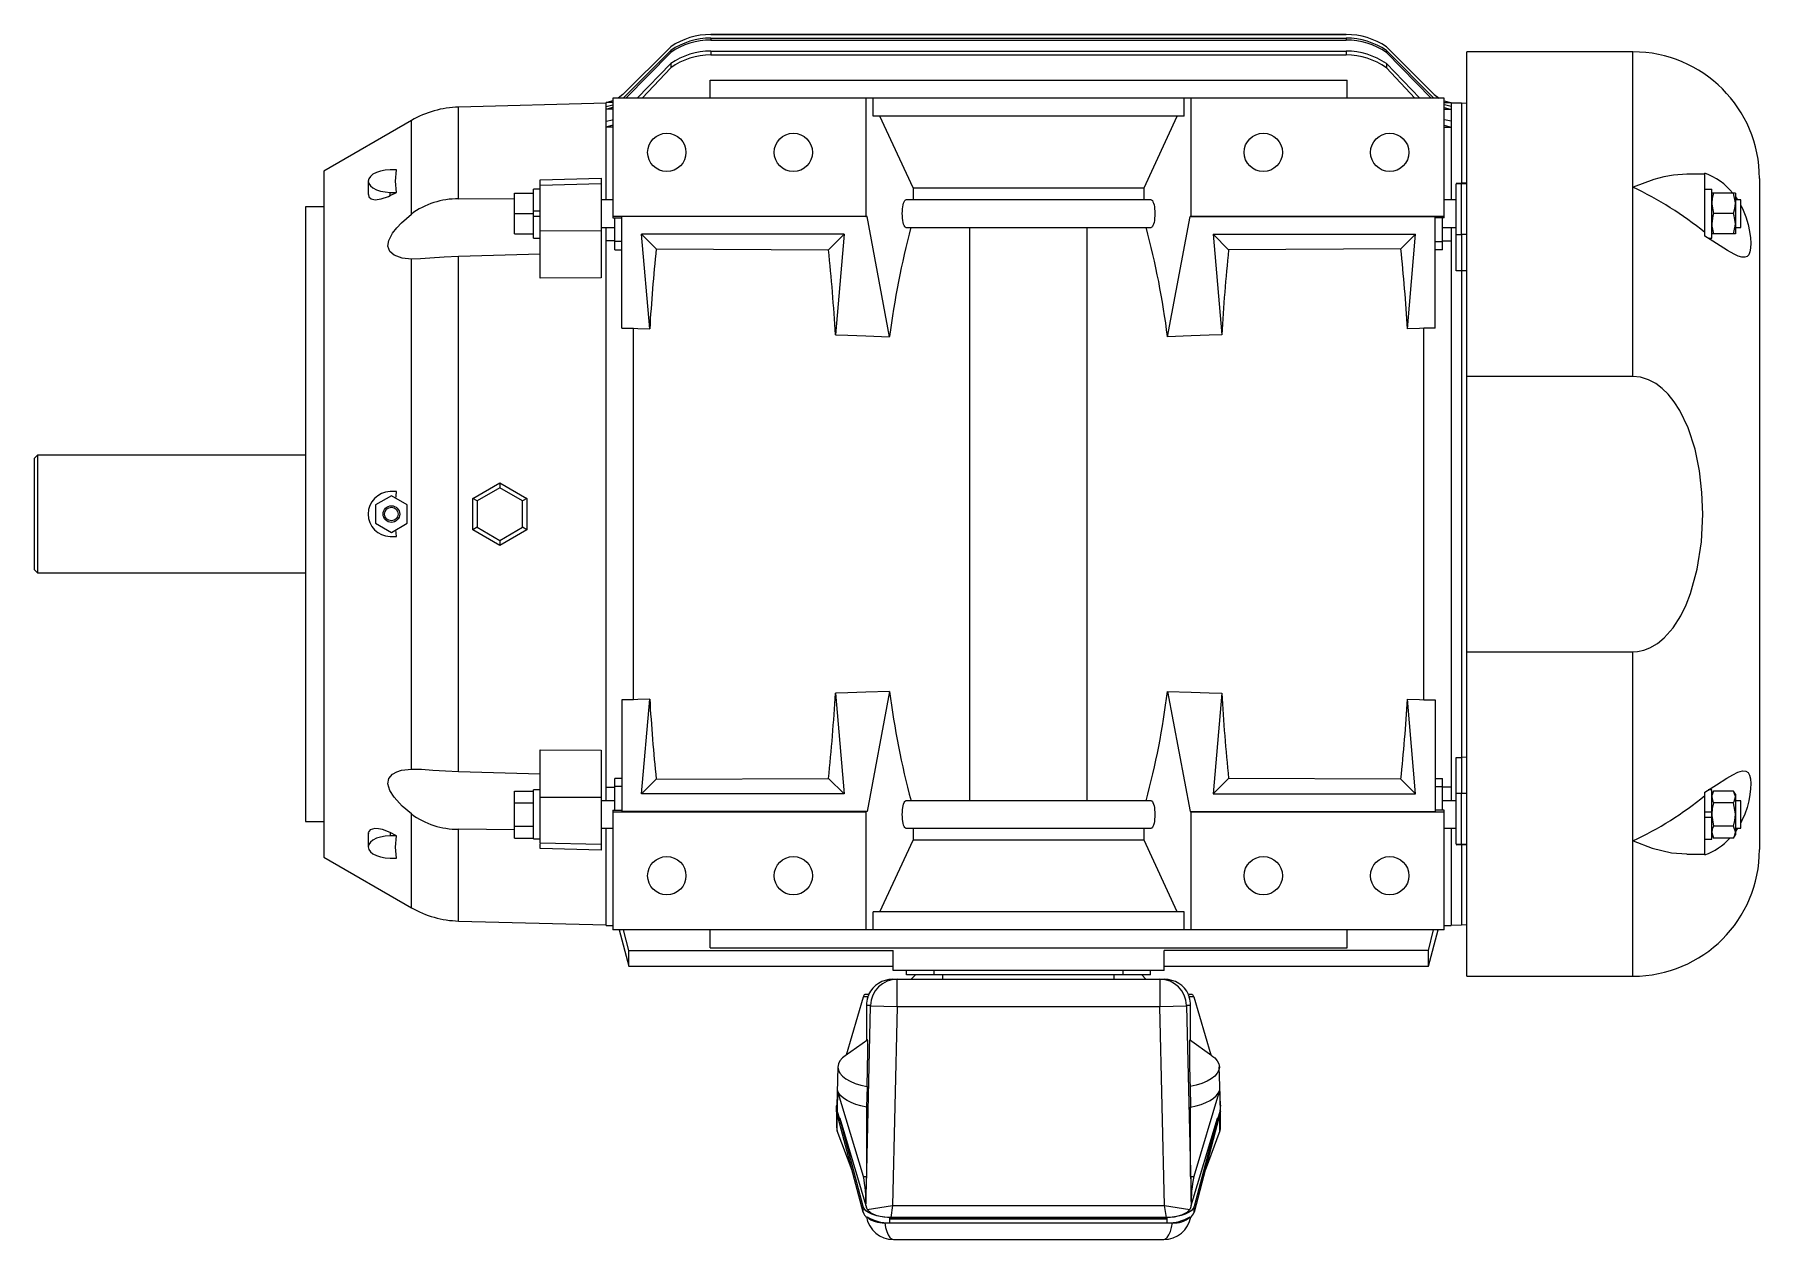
# Paper-space layout '_Bottom' of a CAD drawing. Header units: inches. Extents: x -13.8 to 10.1, y -10 to 6.6.
import ezdxf

# ---------------------------------------------------------------- set-up
doc = ezdxf.new("R2010")
doc.units = ezdxf.units.IN
doc.header["$MEASUREMENT"] = 0

psp = doc.layouts.new('_Bottom')

# ---------------------------------------------------------------- linework, layer by layer
at = {"color": 7, "linetype": 'Continuous', "lineweight": 25}
for p, q in [((-4.95, 6.461), (-5.611, 5.8)), ((-4.95, 6.46), (-5.611, 5.799)), ((-4.95, 6.461), (-4.95, 6.46)), ((4.393, 6.63), (-4.393, 6.63)), ((-4.393, 6.63), (-4.393, 6.629)), ((-4.393, 6.629), (4.393, 6.629)), ((-4.393, 6.58), (-4.393, 6.553)), ((-4.393, 6.58), (4.393, 6.58)), ((-4.393, 6.553), (4.393, 6.553)), ((4.393, 6.63), (4.393, 6.629)), ((4.393, 6.58), (4.393, 6.553)), ((5.611, 5.8), (4.95, 6.461)), ((4.95, 6.461), (4.95, 6.46)), ((4.95, 6.46), (5.611, 5.799)), ((-5.606, 5.75), (-4.95, 6.41)), ((-4.95, 6.382), (-5.57, 5.75)), ((-5.412, 5.75), (-4.95, 6.228)), ((-4.95, 6.41), (-4.95, 6.382)), ((-4.95, 6.228), (-4.95, 6.169)), ((-4.393, 6.401), (-4.393, 6.347)), ((-4.393, 6.401), (4.393, 6.401)), ((-4.393, 6.347), (4.393, 6.347)), ((4.393, 6.401), (4.393, 6.347)), ((4.95, 6.41), (4.95, 6.382)), ((5.606, 5.75), (4.95, 6.41)), ((4.95, 6.382), (5.57, 5.75)), ((4.95, 6.228), (4.95, 6.169)), ((5.412, 5.75), (4.95, 6.228)), ((8.36, 6.39), (6.06, 6.39)), ((6.06, -6.39), (6.06, 6.39)), ((8.36, 1.903), (8.36, 6.39)), ((-4.95, 6.169), (-5.344, 5.75)), ((-4.405, 5.997), (4.405, 5.997)), ((-4.405, 5.75), (-4.405, 5.997)), ((4.405, 5.75), (4.405, 5.997)), ((4.95, 6.169), (5.344, 5.75)), ((-5.75, 5.75), (-5.75, 4.094)), ((5.75, 5.75), (-5.75, 5.75)), ((-5.611, 5.799), (-5.679, 5.75)), ((-5.611, 5.799), (-5.611, 5.8)), ((-2.25, 5.75), (-2.25, 4.115)), ((-2.15, 5.5), (-2.15, 5.75)), ((2.15, 5.5), (2.15, 5.75)), ((2.25, 4.115), (2.25, 5.75)), ((5.611, 5.799), (5.611, 5.8)), ((5.611, 5.799), (5.679, 5.75)), ((5.75, 4.094), (5.75, 5.75)), ((-5.844, 5.68), (-7.883, 5.627)), ((-7.883, 4.358), (-7.883, 5.627)), ((-5.844, 5.637), (-5.844, 5.69)), ((-5.75, 5.689), (-5.844, 5.689)), ((-5.844, 4.344), (-5.844, 5.636)), ((-5.75, 5.596), (-5.844, 5.596)), ((2.15, 5.5), (-2.15, 5.5)), ((-1.597, 4.508), (-2.057, 5.5)), ((1.597, 4.508), (2.057, 5.5)), ((5.75, 5.689), (5.844, 5.689)), ((5.75, 5.596), (5.844, 5.596)), ((5.844, 5.69), (5.844, 5.636)), ((5.986, 5.679), (5.844, 5.683)), ((5.844, 5.636), (5.844, 4.344)), ((6.06, 5.676), (5.986, 5.679)), ((5.986, 5.679), (5.986, 4.564)), ((-8.537, 5.442), (-9.75, 4.742)), ((-8.537, 4.146), (-8.537, 5.442)), ((-5.75, 5.348), (-5.844, 5.348)), ((5.75, 5.348), (5.844, 5.348)), ((-9.75, 4.742), (-9.75, -4.742)), ((-9.134, 4.603), (-9.134, 4.416)), ((-8.742, 4.759), (-8.832, 4.758)), ((-6.754, 4.623), (-5.914, 4.646)), ((-6.754, 3.26), (-6.754, 4.623)), ((-5.914, 4.566), (-6.754, 4.544)), ((-5.914, 4.646), (-5.914, 3.265)), ((5.914, 4.577), (5.986, 4.575)), ((5.986, 4.564), (5.914, 4.566)), ((5.914, 3.365), (5.914, 4.566)), ((6.06, 4.573), (5.986, 4.575)), ((6.06, 4.561), (5.986, 4.564)), ((5.986, 3.864), (5.986, 4.564)), ((9.355, 4.7), (9.103, 4.7)), ((9.355, 3.843), (9.355, 4.712)), ((10.11, 4.64), (10.11, -4.64)), ((-8.832, 4.448), (-8.742, 4.447)), ((-8.832, 4.403), (-8.832, 4.448)), ((-8.832, 4.403), (-8.742, 4.447)), ((-7.883, 4.358), (-7.112, 4.365)), ((-7.112, 3.873), (-7.112, 4.436)), ((-7.112, 4.436), (-6.848, 4.436)), ((-6.754, 4.494), (-6.848, 4.494)), ((-6.848, 3.814), (-6.848, 4.494)), ((-5.75, 4.344), (-5.914, 4.344)), ((1.696, 4.344), (-1.696, 4.344)), ((-1.597, 4.508), (-1.597, 4.344)), ((-1.597, 4.508), (1.597, 4.508)), ((1.597, 4.344), (1.597, 4.508)), ((5.914, 4.344), (5.75, 4.344)), ((9.355, 4.492), (9.449, 4.492)), ((9.449, 3.814), (9.449, 4.492)), ((9.777, 4.436), (9.449, 4.436)), ((9.777, 4.436), (9.777, 3.873)), ((9.777, 4.386), (9.807, 4.344)), ((9.851, 4.344), (9.777, 4.344)), ((9.851, 3.964), (9.851, 4.344)), ((-9.75, 4.249), (-10, 4.249)), ((-10, 4.249), (-10, -4.249)), ((-7.112, 4.154), (-6.848, 4.154)), ((-6.848, 4.192), (-6.754, 4.192)), ((-6.848, 4.117), (-6.754, 4.117)), ((-2.25, 4.116), (-5.75, 4.116)), ((-5.75, 4.094), (-5.625, 4.094)), ((-5.725, 3.654), (-5.725, 4.094)), ((-2.233, 4.113), (-5.625, 4.113)), ((-5.625, 2.568), (-5.625, 4.113)), ((-2.25, 4.115), (-2.233, 4.113)), ((-1.922, 2.452), (-2.233, 4.113)), ((1.922, 2.452), (2.233, 4.113)), ((2.25, 4.115), (2.233, 4.113)), ((2.233, 4.113), (5.625, 4.113)), ((5.75, 4.116), (2.25, 4.116)), ((5.625, 2.568), (5.625, 4.113)), ((5.75, 4.094), (5.625, 4.094)), ((5.725, 3.654), (5.725, 4.094)), ((9.752, 4.154), (9.474, 4.154)), ((-7.112, 3.873), (-6.848, 3.873)), ((-6.754, 3.92), (-5.914, 3.918)), ((-5.914, 3.964), (-5.725, 3.964)), ((-5.844, -3.964), (-5.844, 3.964)), ((-2.552, 3.87), (-5.353, 3.87)), ((-5.241, 2.56), (-5.353, 3.87)), ((-5.353, 3.87), (-5.15, 3.667)), ((-2.767, 3.655), (-2.552, 3.87)), ((-2.552, 3.87), (-2.671, 2.477)), ((-1.696, 3.964), (1.696, 3.964)), ((-0.812, -3.964), (-0.812, 3.964)), ((0.812, -3.964), (0.812, 3.964)), ((2.552, 3.87), (5.353, 3.87)), ((2.552, 3.87), (2.671, 2.477)), ((2.767, 3.655), (2.552, 3.87)), ((5.353, 3.87), (5.15, 3.667)), ((5.241, 2.56), (5.353, 3.87)), ((5.725, 3.964), (5.914, 3.964)), ((5.844, 3.964), (5.844, -3.964)), ((5.914, 3.863), (5.986, 3.864)), ((6.06, 3.865), (5.986, 3.864)), ((9.777, 3.873), (9.449, 3.873)), ((9.777, 3.964), (9.851, 3.964)), ((-6.754, 3.593), (-7.883, 3.56)), ((-6.848, 3.814), (-6.754, 3.814)), ((-5.725, 3.778), (-5.844, 3.778)), ((-5.625, 3.769), (-5.725, 3.769)), ((-5.725, 3.654), (-5.625, 3.654)), ((-5.15, 3.667), (-2.767, 3.655)), ((5.15, 3.667), (2.767, 3.655)), ((5.625, 3.769), (5.725, 3.769)), ((5.725, 3.654), (5.625, 3.654)), ((5.725, 3.778), (5.844, 3.778)), ((9.4, 3.814), (9.449, 3.814)), ((-8.537, -3.526), (-8.537, 3.526)), ((-7.883, -3.56), (-7.883, 3.56)), ((5.986, 3.364), (5.914, 3.365)), ((5.986, 3.364), (5.986, -3.364)), ((6.06, 3.363), (5.986, 3.364)), ((-5.914, 3.265), (-6.754, 3.26)), ((-5.625, 2.568), (-5.465, 2.568)), ((-5.465, -2.568), (-5.465, 2.568)), ((5.625, 2.568), (5.465, 2.568)), ((5.465, -2.568), (5.465, 2.568)), ((8.36, 1.903), (6.06, 1.903)), ((-13.71, 0.812), (-13.75, 0.772)), ((-13.75, -0.772), (-13.75, 0.772)), ((-10, 0.812), (-13.71, 0.812)), ((-13.71, 0.812), (-13.71, -0.812)), ((-8.814, 0.253), (-9.033, 0.127)), ((-8.742, 0.312), (-8.832, 0.31)), ((-8.597, 0.128), (-8.814, 0.253)), ((-7.689, 0.217), (-7.314, 0.433)), ((-7.314, 0.364), (-7.629, 0.182)), ((-7.314, 0.433), (-7.314, 0.364)), ((-7.314, 0.433), (-6.939, 0.217)), ((-6.999, 0.182), (-7.314, 0.364)), ((-9.033, 0.127), (-9.033, -0.127)), ((-8.595, 0.106), (-8.597, 0.128)), ((-8.595, -0.106), (-8.595, 0.106)), ((-7.629, 0.182), (-7.689, 0.217)), ((-7.689, -0.217), (-7.689, 0.217)), ((-7.629, 0.182), (-7.629, -0.182)), ((-6.939, 0.217), (-6.999, 0.182)), ((-6.999, -0.182), (-6.999, 0.182)), ((-6.939, 0.217), (-6.939, -0.217)), ((-9.033, -0.127), (-8.814, -0.253)), ((-8.814, -0.253), (-8.597, -0.128)), ((-8.742, -0.312), (-8.75, -0.217)), ((-8.597, -0.128), (-8.595, -0.106)), ((-7.629, -0.182), (-7.689, -0.217)), ((-7.314, -0.433), (-7.689, -0.217)), ((-7.629, -0.182), (-7.314, -0.364)), ((-7.314, -0.364), (-6.999, -0.182)), ((-6.939, -0.217), (-7.314, -0.433)), ((-6.939, -0.217), (-6.999, -0.182)), ((-8.832, -0.31), (-8.742, -0.312)), ((-7.314, -0.364), (-7.314, -0.433)), ((-13.75, -0.772), (-13.71, -0.812)), ((-13.71, -0.812), (-10, -0.812)), ((6.06, -1.903), (8.36, -1.903)), ((8.36, -6.39), (8.36, -1.903)), ((-5.465, -2.568), (-5.625, -2.568)), ((-5.625, -2.568), (-5.625, -4.113)), ((-5.353, -3.87), (-5.241, -2.56)), ((-2.671, -2.477), (-2.552, -3.87)), ((-1.922, -2.452), (-2.233, -4.113)), ((1.922, -2.452), (2.233, -4.113)), ((2.671, -2.477), (2.552, -3.87)), ((5.353, -3.87), (5.241, -2.56)), ((5.465, -2.568), (5.625, -2.568)), ((5.625, -2.568), (5.625, -4.113)), ((-6.754, -3.26), (-5.914, -3.265)), ((-6.754, -4.544), (-6.754, -3.26)), ((-5.914, -3.265), (-5.914, -4.646)), ((-7.883, -3.56), (-6.754, -3.593)), ((5.914, -3.365), (5.986, -3.364)), ((5.914, -4.566), (5.914, -3.365)), ((6.06, -3.363), (5.986, -3.364)), ((-6.754, -3.814), (-6.848, -3.814)), ((-6.848, -4.492), (-6.848, -3.814)), ((-5.844, -3.778), (-5.725, -3.778)), ((-5.625, -3.654), (-5.725, -3.654)), ((-5.725, -4.094), (-5.725, -3.654)), ((-5.625, -3.769), (-5.725, -3.769)), ((-5.15, -3.667), (-5.353, -3.87)), ((-5.15, -3.667), (-2.767, -3.655)), ((-2.552, -3.87), (-2.767, -3.655)), ((2.552, -3.87), (2.767, -3.655)), ((5.15, -3.667), (2.767, -3.655)), ((5.15, -3.667), (5.353, -3.87)), ((5.625, -3.654), (5.725, -3.654)), ((5.625, -3.769), (5.725, -3.769)), ((5.725, -4.094), (5.725, -3.654)), ((5.844, -3.778), (5.725, -3.778)), ((9.449, -3.814), (9.4, -3.814)), ((9.449, -4.494), (9.449, -3.814)), ((-7.112, -4.479), (-7.112, -3.829)), ((-7.112, -3.829), (-6.848, -3.829)), ((-7.112, -3.992), (-6.848, -3.992)), ((-5.914, -3.918), (-6.754, -3.92)), ((-5.725, -3.964), (-5.914, -3.964)), ((-2.552, -3.87), (-5.353, -3.87)), ((1.696, -3.964), (-1.696, -3.964)), ((2.552, -3.87), (5.353, -3.87)), ((5.914, -3.964), (5.725, -3.964)), ((5.986, -3.864), (5.914, -3.863)), ((6.06, -3.865), (5.986, -3.864)), ((5.986, -4.564), (5.986, -3.864)), ((9.355, -4.712), (9.355, -3.843)), ((9.474, -3.829), (9.449, -3.873)), ((9.752, -3.829), (9.474, -3.829)), ((9.752, -3.992), (9.474, -3.992)), ((9.777, -3.873), (9.752, -3.829)), ((9.777, -3.873), (9.777, -4.436)), ((9.851, -3.964), (9.777, -3.964)), ((9.851, -4.344), (9.851, -3.964)), ((-10, -4.249), (-9.75, -4.249)), ((-8.537, -5.442), (-8.537, -4.146)), ((-5.75, -4.094), (-5.75, -5.75)), ((-5.75, -4.094), (-5.625, -4.094)), ((-5.75, -4.116), (-2.25, -4.116)), ((-2.233, -4.113), (-5.625, -4.113)), ((-2.233, -4.113), (-2.25, -4.115)), ((-2.25, -4.115), (-2.25, -5.75)), ((2.233, -4.113), (2.25, -4.115)), ((2.233, -4.113), (5.625, -4.113)), ((2.25, -5.75), (2.25, -4.115)), ((2.25, -4.116), (5.75, -4.116)), ((5.75, -4.094), (5.625, -4.094)), ((5.75, -5.75), (5.75, -4.094)), ((9.355, -4.117), (9.449, -4.117)), ((9.355, -4.192), (9.449, -4.192)), ((-9.134, -4.416), (-9.134, -4.603)), ((-8.742, -4.447), (-8.832, -4.403)), ((-8.832, -4.403), (-8.832, -4.448)), ((-8.742, -4.447), (-8.832, -4.448)), ((-7.112, -4.365), (-7.883, -4.358)), ((-7.883, -5.627), (-7.883, -4.358)), ((-7.112, -4.317), (-6.848, -4.317)), ((-7.112, -4.479), (-6.848, -4.479)), ((-6.848, -4.492), (-6.754, -4.492)), ((-5.914, -4.344), (-5.75, -4.344)), ((-5.844, -5.69), (-5.844, -4.344)), ((-2.057, -5.5), (-1.597, -4.508)), ((-1.696, -4.344), (1.696, -4.344)), ((-1.597, -4.344), (-1.597, -4.508)), ((1.597, -4.508), (-1.597, -4.508)), ((1.597, -4.508), (1.597, -4.344)), ((2.057, -5.5), (1.597, -4.508)), ((5.75, -4.344), (5.914, -4.344)), ((5.844, -4.344), (5.844, -5.69)), ((9.355, -4.494), (9.449, -4.494)), ((9.449, -4.436), (9.474, -4.479)), ((9.752, -4.317), (9.474, -4.317)), ((9.752, -4.479), (9.474, -4.479)), ((9.752, -4.479), (9.777, -4.436)), ((9.777, -4.344), (9.851, -4.344)), ((9.807, -4.344), (9.777, -4.387)), ((-9.75, -4.742), (-8.537, -5.442)), ((-8.832, -4.758), (-8.742, -4.759)), ((-6.754, -4.544), (-5.914, -4.566)), ((-6.754, -4.623), (-6.754, -4.557)), ((-5.914, -4.646), (-6.754, -4.623)), ((5.914, -4.566), (5.986, -4.564)), ((5.986, -4.575), (5.914, -4.577)), ((5.986, -4.564), (6.06, -4.561)), ((5.986, -4.564), (5.986, -5.679)), ((6.06, -4.573), (5.986, -4.575)), ((9.104, -4.7), (9.355, -4.7)), ((-7.883, -5.627), (-5.844, -5.68)), ((-5.844, -5.69), (-5.75, -5.69)), ((-2.15, -5.75), (-2.15, -5.5)), ((2.15, -5.5), (-2.15, -5.5)), ((2.15, -5.75), (2.15, -5.5)), ((5.75, -5.69), (5.844, -5.69)), ((5.844, -5.683), (5.986, -5.679)), ((5.986, -5.679), (6.06, -5.676)), ((5.75, -5.75), (-5.75, -5.75)), ((-5.665, -5.75), (-5.531, -6.25)), ((-5.531, -6.033), (-5.603, -5.75)), ((-4.405, -5.997), (-4.405, -5.75)), ((4.405, -5.997), (4.405, -5.75)), ((5.531, -6.25), (5.665, -5.75)), ((5.531, -6.033), (5.603, -5.75)), ((-5.531, -6.033), (-1.875, -6.033)), ((-5.531, -6.25), (-5.531, -6.033)), ((-4.405, -5.997), (4.405, -5.997)), ((-1.875, -6.31), (-1.875, -6.033)), ((5.531, -6.033), (1.875, -6.033)), ((1.875, -6.31), (1.875, -6.033)), ((5.531, -6.25), (5.531, -6.033)), ((-5.531, -6.25), (-1.875, -6.25)), ((-1.879, -6.432), (1.879, -6.432)), ((1.875, -6.31), (-1.875, -6.31)), ((-1.816, -6.812), (-1.816, -6.432)), ((-1.688, -6.372), (-1.688, -6.31)), ((1.688, -6.372), (-1.688, -6.372)), ((-1.622, -6.432), (-1.565, -6.372)), ((-1.307, -6.372), (-1.307, -6.31)), ((-1.185, -6.432), (-1.185, -6.372)), ((1.185, -6.432), (1.185, -6.372)), ((1.307, -6.372), (1.307, -6.31)), ((1.622, -6.432), (1.565, -6.372)), ((1.688, -6.372), (1.688, -6.31)), ((1.816, -6.432), (1.816, -6.812)), ((1.875, -6.25), (5.531, -6.25)), ((6.06, -6.39), (8.36, -6.39)), ((-2.52, -7.477), (-2.284, -6.677)), ((-2.223, -6.677), (-2.284, -6.677)), ((-2.211, -6.642), (-2.265, -6.642)), ((2.265, -6.642), (2.212, -6.642)), ((2.284, -6.677), (2.223, -6.677)), ((2.284, -6.677), (2.52, -7.477)), ((-2.243, -9.288), (-2.186, -6.804)), ((-2.242, -6.794), (-2.242, -7.282)), ((-2.186, -6.794), (-2.242, -6.794)), ((-1.816, -6.812), (-2.186, -6.804)), ((-1.816, -6.812), (-1.88, -9.562)), ((1.816, -6.812), (-1.816, -6.812)), ((2.186, -6.804), (1.816, -6.812)), ((1.88, -9.562), (1.816, -6.812)), ((2.242, -6.794), (2.186, -6.794)), ((2.186, -6.804), (2.243, -9.288)), ((2.242, -7.282), (2.242, -6.794)), ((-2.225, -7.271), (-2.537, -7.489)), ((2.537, -7.489), (2.225, -7.271)), ((-2.638, -7.642), (-2.654, -8.182)), ((2.654, -8.182), (2.638, -7.642)), ((-2.641, -7.969), (-2.649, -8.244)), ((-2.285, -9.157), (-2.641, -7.969)), ((-2.234, -7.914), (-2.242, -8.2)), ((2.234, -7.914), (2.242, -8.2)), ((2.641, -7.969), (2.285, -9.157)), ((2.641, -7.969), (2.649, -8.244)), ((-2.656, -8.18), (-2.654, -8.173)), ((-2.656, -8.26), (-2.656, -8.18)), ((-2.654, -8.186), (-2.656, -8.18)), ((-2.655, -8.264), (-2.656, -8.26)), ((-2.654, -8.186), (-2.655, -8.202)), ((-2.655, -8.257), (-2.655, -8.478)), ((-2.655, -8.257), (-2.633, -8.34)), ((-2.607, -8.385), (-2.649, -8.244)), ((-2.646, -8.527), (-2.646, -8.306)), ((-2.646, -8.306), (-2.633, -8.34)), ((-2.633, -8.346), (-2.633, -8.34)), ((-2.29, -9.652), (-2.633, -8.346)), ((-2.242, -8.2), (-2.242, -9.157)), ((2.242, -9.157), (2.242, -8.2)), ((2.633, -8.346), (2.29, -9.652)), ((2.649, -8.244), (2.607, -8.385)), ((2.633, -8.34), (2.655, -8.257)), ((2.633, -8.34), (2.646, -8.306)), ((2.633, -8.34), (2.633, -8.346)), ((2.646, -8.527), (2.646, -8.306)), ((2.654, -8.173), (2.656, -8.18)), ((2.656, -8.18), (2.654, -8.186)), ((2.655, -8.202), (2.654, -8.186)), ((2.655, -8.478), (2.655, -8.257)), ((2.656, -8.26), (2.655, -8.264)), ((2.656, -8.26), (2.656, -8.18)), ((-2.441, -9.078), (-2.646, -8.527)), ((-2.29, -9.572), (-2.611, -8.353)), ((-2.611, -8.353), (-2.25, -9.558)), ((-2.607, -8.385), (-2.611, -8.353)), ((2.25, -9.558), (2.611, -8.353)), ((2.611, -8.353), (2.29, -9.572)), ((2.646, -8.527), (2.441, -9.078)), ((2.611, -8.353), (2.607, -8.385)), ((-2.285, -9.157), (-2.242, -9.157)), ((2.242, -9.157), (2.285, -9.157)), ((-2.29, -9.652), (-2.29, -9.572)), ((-2.25, -9.558), (-2.249, -9.558)), ((-2.234, -9.717), (-2.234, -9.725)), ((-2.231, -9.613), (-1.88, -9.562)), ((1.918, -9.725), (-1.918, -9.725)), ((-1.918, -9.798), (-1.918, -9.725)), ((-1.907, -9.726), (-1.909, -9.742)), ((-1.909, -9.742), (1.909, -9.742)), ((-1.88, -9.562), (-1.907, -9.725)), ((1.907, -9.725), (-1.907, -9.725)), ((-1.907, -9.726), (1.907, -9.726)), ((-1.88, -9.562), (1.88, -9.562)), ((1.907, -9.725), (1.88, -9.562)), ((1.88, -9.562), (2.231, -9.613)), ((1.909, -9.742), (1.907, -9.726)), ((1.918, -9.798), (1.918, -9.725)), ((2.234, -9.725), (2.234, -9.717)), ((2.249, -9.558), (2.25, -9.558)), ((2.29, -9.652), (2.29, -9.572)), ((-1.99, -9.798), (1.99, -9.798)), ((-1.87, -10.03), (1.87, -10.03))]:
    psp.add_line(p, q, dxfattribs=at)
at = {"color": 7, "linetype": 'Continuous', "lineweight": 25, "flags": 128}
for points in [[(-5.75, 5.715), (-5.834, 5.691), (-5.844, 5.69)], [(-5.844, 5.636), (-5.752, 5.656), (-5.75, 5.657)], [(-5.75, 5.623), (-5.833, 5.598), (-5.844, 5.597)], [(5.75, 5.715), (5.834, 5.691), (5.844, 5.69)], [(5.844, 5.636), (5.752, 5.656), (5.75, 5.657)], [(5.75, 5.623), (5.833, 5.598), (5.844, 5.597)], [(-5.844, 5.431), (-5.755, 5.451), (-5.75, 5.454)], [(-5.75, 5.377), (-5.828, 5.352), (-5.844, 5.35)], [(5.844, 5.431), (5.755, 5.451), (5.75, 5.454)], [(5.75, 5.377), (5.828, 5.352), (5.844, 5.35)], [(-8.832, 4.758), (-8.9, 4.753), (-8.964, 4.741), (-9.021, 4.723), (-9.069, 4.698), (-9.104, 4.669), (-9.126, 4.637), (-9.134, 4.603), (-9.126, 4.569), (-9.104, 4.537), (-9.069, 4.508), (-9.021, 4.483), (-8.964, 4.465), (-8.9, 4.453), (-8.832, 4.448)], [(-8.742, 4.447), (-8.758, 4.602), (-8.742, 4.759)], [(9.103, 4.697), (8.922, 4.687), (8.786, 4.662), (8.647, 4.626), (8.362, 4.519), (8.36, 4.518)], [(-9.131, 4.416), (-9.126, 4.384), (-9.093, 4.356), (-9.036, 4.346), (-8.956, 4.357), (-8.855, 4.392), (-8.832, 4.403)], [(-1.747, 4.154), (-1.746, 4.187), (-1.744, 4.219), (-1.74, 4.249), (-1.735, 4.276), (-1.729, 4.3), (-1.721, 4.319), (-1.713, 4.333), (-1.705, 4.341), (-1.696, 4.344)], [(1.696, 4.344), (1.705, 4.341), (1.713, 4.333), (1.721, 4.319), (1.729, 4.3), (1.735, 4.276), (1.74, 4.249), (1.744, 4.219), (1.746, 4.187), (1.747, 4.154), (1.746, 4.121), (1.744, 4.089), (1.74, 4.059), (1.735, 4.032), (1.729, 4.009), (1.721, 3.99), (1.713, 3.976), (1.705, 3.967), (1.696, 3.964), (1.696, 3.964)], [(9.474, 4.436), (9.456, 4.367), (9.449, 4.295)], [(9.449, 4.295), (9.449, 4.285), (9.474, 4.154)], [(9.777, 4.295), (9.777, 4.305), (9.752, 4.436)], [(9.752, 4.154), (9.77, 4.223), (9.777, 4.295)], [(-8.537, 3.526), (-8.665, 3.54), (-8.774, 3.579), (-8.834, 3.629), (-8.862, 3.703), (-8.85, 3.784), (-8.798, 3.883), (-8.74, 3.958), (-8.673, 4.028), (-8.537, 4.146)], [(-1.696, 3.964), (-1.705, 3.967), (-1.713, 3.976), (-1.721, 3.99), (-1.729, 4.009), (-1.735, 4.032), (-1.74, 4.059), (-1.744, 4.089), (-1.746, 4.121), (-1.747, 4.154)], [(9.851, 4.266), (9.873, 4.226), (9.921, 4.108), (9.952, 4.005), (9.973, 3.905), (9.984, 3.82), (9.989, 3.743), (9.986, 3.678), (9.977, 3.625), (9.961, 3.586), (9.938, 3.561), (9.906, 3.55), (9.867, 3.552), (9.817, 3.567), (9.761, 3.593), (9.668, 3.646), (9.565, 3.71), (9.463, 3.775), (9.355, 3.843)], [(9.474, 4.154), (9.465, 4.124), (9.449, 4.014)], [(9.777, 4.014), (9.761, 4.124), (9.752, 4.154)], [(5.986, 3.864), (5.986, 3.736), (5.986, 3.607), (5.986, 3.481), (5.986, 3.364)], [(9.449, 4.014), (9.45, 3.98), (9.474, 3.873)], [(9.752, 3.873), (9.775, 3.98), (9.777, 4.014)], [(-7.883, 3.56), (-8.082, 3.55), (-8.28, 3.536), (-8.413, 3.527), (-8.537, 3.526)], [(-5.465, 2.568), (-5.405, 2.566), (-5.241, 2.56)], [(-2.671, 2.477), (-2.5, 2.471), (-2.25, 2.463), (-1.922, 2.452)], [(2.671, 2.477), (2.5, 2.471), (2.25, 2.463), (1.922, 2.452)], [(5.465, 2.568), (5.405, 2.566), (5.241, 2.56)], [(8.36, -1.903), (8.423, -1.899), (8.509, -1.882), (8.593, -1.85), (8.697, -1.79), (8.793, -1.712), (8.917, -1.571), (9.02, -1.409), (9.095, -1.257), (9.157, -1.097), (9.25, -0.76), (9.306, -0.384), (9.325, 0), (9.314, 0.298), (9.279, 0.596), (9.218, 0.897), (9.122, 1.192), (9.006, 1.434), (8.932, 1.55), (8.846, 1.658), (8.766, 1.737), (8.675, 1.805), (8.576, 1.858), (8.465, 1.893), (8.36, 1.903)], [(-8.75, 0.217), (-8.748, 0.25), (-8.742, 0.312)], [(-5.241, -2.56), (-5.405, -2.566), (-5.465, -2.568)], [(-1.922, -2.452), (-2.25, -2.463), (-2.5, -2.471), (-2.671, -2.477)], [(1.922, -2.452), (2.25, -2.463), (2.5, -2.471), (2.671, -2.477)], [(5.241, -2.56), (5.405, -2.566), (5.465, -2.568)], [(-8.537, -4.146), (-8.665, -4.037), (-8.774, -3.916), (-8.834, -3.823), (-8.862, -3.729), (-8.85, -3.656), (-8.798, -3.595), (-8.74, -3.563), (-8.673, -3.542), (-8.537, -3.526)], [(-8.537, -3.526), (-8.398, -3.528), (-8.24, -3.539), (-8.066, -3.551), (-7.883, -3.56)], [(5.986, -3.364), (5.986, -3.481), (5.986, -3.607), (5.986, -3.736), (5.986, -3.864)], [(9.355, -3.843), (9.515, -3.742), (9.66, -3.65), (9.741, -3.604), (9.812, -3.569), (9.873, -3.551), (9.921, -3.553), (9.952, -3.574), (9.973, -3.612), (9.984, -3.662), (9.989, -3.724), (9.986, -3.797), (9.977, -3.878), (9.961, -3.966), (9.938, -4.057), (9.906, -4.149), (9.867, -4.239), (9.851, -4.267)], [(-1.747, -4.154), (-1.746, -4.121), (-1.744, -4.089), (-1.74, -4.059), (-1.735, -4.032), (-1.729, -4.009), (-1.721, -3.99), (-1.713, -3.976), (-1.705, -3.967), (-1.696, -3.964)], [(1.696, -3.964), (1.705, -3.967), (1.713, -3.976), (1.721, -3.99), (1.729, -4.009), (1.735, -4.032), (1.74, -4.059), (1.744, -4.089), (1.746, -4.121), (1.747, -4.154), (1.746, -4.187), (1.744, -4.219), (1.74, -4.249), (1.735, -4.276), (1.729, -4.3), (1.721, -4.319), (1.713, -4.333), (1.705, -4.341), (1.696, -4.344), (1.696, -4.344)], [(9.474, -3.829), (9.45, -3.891), (9.449, -3.911)], [(9.449, -3.911), (9.465, -3.975), (9.474, -3.992)], [(9.474, -3.992), (9.456, -4.071), (9.449, -4.154)], [(9.777, -3.911), (9.775, -3.891), (9.752, -3.829)], [(9.752, -3.992), (9.761, -3.974), (9.777, -3.911)], [(9.777, -4.154), (9.777, -4.143), (9.752, -3.992)], [(-1.696, -4.344), (-1.705, -4.341), (-1.713, -4.333), (-1.721, -4.319), (-1.729, -4.3), (-1.735, -4.276), (-1.74, -4.249), (-1.744, -4.219), (-1.746, -4.187), (-1.747, -4.154)], [(9.449, -4.154), (9.449, -4.166), (9.474, -4.317)], [(9.752, -4.317), (9.77, -4.237), (9.777, -4.154)], [(-8.832, -4.448), (-8.9, -4.453), (-8.964, -4.465), (-9.021, -4.483), (-9.069, -4.508), (-9.104, -4.537), (-9.126, -4.569), (-9.134, -4.603), (-9.126, -4.637), (-9.104, -4.669), (-9.069, -4.698), (-9.021, -4.723), (-8.964, -4.741), (-8.9, -4.753), (-8.832, -4.758)], [(-8.832, -4.403), (-8.938, -4.362), (-8.992, -4.35), (-9.041, -4.347), (-9.107, -4.364), (-9.133, -4.403), (-9.131, -4.416)], [(-8.742, -4.759), (-8.758, -4.604), (-8.742, -4.447)], [(8.36, -4.518), (8.362, -4.519), (8.625, -4.619), (8.891, -4.683), (9.104, -4.698)], [(9.474, -4.317), (9.456, -4.356), (9.449, -4.398)], [(9.449, -4.398), (9.449, -4.404), (9.474, -4.479)], [(9.777, -4.398), (9.777, -4.392), (9.752, -4.317)], [(9.752, -4.479), (9.77, -4.439), (9.777, -4.398)], [(-2.211, -6.644), (-2.214, -6.654), (-2.223, -6.677)], [(2.223, -6.677), (2.211, -6.646), (2.212, -6.646)], [(-2.537, -7.489), (-2.575, -7.52), (-2.61, -7.56), (-2.631, -7.603), (-2.639, -7.646), (-2.631, -7.689), (-2.61, -7.732), (-2.575, -7.772), (-2.527, -7.809), (-2.468, -7.843), (-2.398, -7.872), (-2.319, -7.896), (-2.234, -7.914)], [(2.537, -7.489), (2.575, -7.52), (2.61, -7.56), (2.631, -7.603), (2.639, -7.646), (2.631, -7.689), (2.61, -7.732), (2.575, -7.772), (2.527, -7.809), (2.468, -7.843), (2.398, -7.872), (2.319, -7.896), (2.234, -7.914)], [(-2.242, -8.2), (-2.318, -8.184), (-2.389, -8.163), (-2.453, -8.138), (-2.51, -8.11), (-2.558, -8.078), (-2.596, -8.044), (-2.624, -8.007), (-2.641, -7.969)], [(2.242, -8.2), (2.318, -8.184), (2.389, -8.163), (2.453, -8.138), (2.51, -8.11), (2.558, -8.078), (2.596, -8.044), (2.624, -8.007), (2.641, -7.969)], [(-2.654, -8.182), (-2.654, -8.184), (-2.654, -8.186)], [(2.654, -8.186), (2.654, -8.184), (2.654, -8.182)], [(-1.918, -9.725), (-1.986, -9.722), (-2.051, -9.713), (-2.112, -9.7), (-2.167, -9.681), (-2.213, -9.658), (-2.25, -9.632), (-2.276, -9.603), (-2.29, -9.572)], [(-2.231, -9.613), (-2.183, -9.659), (-2.104, -9.696), (-2.003, -9.718), (-1.907, -9.725)], [(-1.907, -9.726), (-1.91, -9.726), (-1.913, -9.728), (-1.916, -9.73), (-1.917, -9.734), (-1.917, -9.737), (-1.916, -9.74), (-1.914, -9.741), (-1.912, -9.742), (-1.909, -9.742)], [(1.907, -9.725), (2.02, -9.716), (2.121, -9.69), (2.195, -9.651), (2.231, -9.613)], [(1.909, -9.742), (1.912, -9.742), (1.915, -9.741), (1.916, -9.739), (1.917, -9.737), (1.917, -9.735), (1.917, -9.732), (1.915, -9.729), (1.912, -9.727), (1.909, -9.726), (1.907, -9.726)], [(2.29, -9.572), (2.276, -9.603), (2.25, -9.632), (2.213, -9.658), (2.167, -9.681), (2.112, -9.7), (2.051, -9.713), (1.986, -9.722), (1.918, -9.725)], [(-1.99, -9.798), (-1.978, -9.863), (-1.961, -9.92), (-1.942, -9.967), (-1.919, -10.001), (-1.895, -10.022), (-1.87, -10.03)], [(1.87, -10.03), (1.895, -10.022), (1.919, -10.001), (1.942, -9.967), (1.961, -9.92), (1.978, -9.863), (1.99, -9.798)]]:
    psp.add_lwpolyline(points, dxfattribs=at)
at = {"color": 7, "linetype": 'Continuous', "lineweight": 25}
for centre, radius in [((-5.004, 5), 0.265), ((-3.254, 5), 0.265), ((3.246, 5), 0.265), ((4.996, 5), 0.265), ((-8.814, 0), 0.115), ((-8.814, 0), 0.094), ((-5.004, -5), 0.265), ((-3.254, -5), 0.265), ((3.246, -5), 0.265), ((4.996, -5), 0.265)]:
    psp.add_circle(centre, radius, dxfattribs=at)
for centre, radius, start, end in [((-4.393, 5.63), 1, 90.0009, 123.8159), ((-4.393, 5.583), 0.997, 90.0081, 123.9367), ((-4.393, 5.565), 0.989, 90.0343, 124.2827), ((4.393, 5.63), 1, 56.1841, 89.9991), ((4.393, 5.583), 0.997, 56.0633, 89.9919), ((4.393, 5.565), 0.989, 55.7173, 89.9657), ((-4.392, 5.422), 0.98, 90.056, 124.6742), ((-4.391, 5.384), 0.964, 90.1175, 125.4089), ((4.392, 5.422), 0.98, 55.3258, 89.944), ((4.391, 5.384), 0.964, 54.5911, 89.8825), ((8.36, 4.64), 1.75, 0, 90), ((-7.847, 4.247), 1.38, 91.5, 120), ((9.065, 3.898), 0.864, 38.4891, 70.3925), ((-7.897, 3.284), 1.074, 89.2719, 126.6123), ((6.297, 0.14), 4.84, 50.8261, 64.7738), ((9.446, 1.013), 11.459, 165.0728, 172.7815), ((-9.446, 1.013), 11.459, 7.2185, 14.9272), ((21.444, 0.938), 26.734, 174.1401, 176.5197), ((-29.184, 0.923), 26.558, 3.3537, 5.9036), ((29.184, 0.923), 26.558, 174.0964, 176.6463), ((-21.444, 0.938), 26.734, 3.4803, 5.8599), ((-8.824, 0), 0.31, 91.5, 268.5), ((21.444, -0.938), 26.734, 183.4803, 185.8599), ((-29.475, -0.9), 26.85, 354.1103, 356.6325), ((9.06, -1.088), 11.066, 187.0815, 195.0642), ((-9.06, -1.088), 11.066, 344.9358, 352.9185), ((29.475, -0.9), 26.85, 183.3675, 185.8897), ((-21.444, -0.938), 26.734, 354.1401, 356.5197), ((6.364, -0.246), 4.716, 295.0408, 309.3593), ((-7.899, -3.29), 1.067, 233.2761, 270.8398), ((9.067, -3.913), 0.849, 289.8057, 318.1849), ((8.36, -4.64), 1.75, 270, 0), ((-7.847, -4.247), 1.38, 240, 268.5), ((-1.879, -6.803), 0.371, 89.9743, 154.21), ((-1.816, -6.802), 0.37, 90.002, 178.6734), ((1.816, -6.802), 0.37, 1.3266, 89.998), ((1.879, -6.803), 0.371, 25.79, 90.0257), ((-2.24, -6.678), 0.0439, 125.032, 179.2402), ((-1.876, -6.794), 0.366, 161.4414, 180.0332), ((1.876, -6.794), 0.366, 359.9668, 18.5586), ((2.24, -6.678), 0.0439, 0.7598, 54.968), ((-2.391, -6.797), 0.206, 357.9751, 0.7587), ((2.391, -6.797), 0.206, 179.2413, 182.0249), ((-26.507, -7.243), 24.283, 358.4166, 359.9315), ((26.507, -7.243), 24.283, 180.0685, 181.5834), ((-2.516, -8.204), 0.139, 179.1523, 196.8625), ((-2.515, -8.256), 0.14, 180.3462, 200.7082), ((2.515, -8.256), 0.14, 339.2918, 359.6538), ((2.516, -8.204), 0.139, 343.1375, 0.8477), ((-2.516, -8.478), 0.139, 180.1575, 200.7648), ((2.515, -8.478), 0.14, 339.273, 359.8047), ((-3.873, -9.499), 1.624, 357.9344, 12.1527), ((-7.149, -9.313), 4.905, 357.1406, 0.2887), ((-10.863, -9.127), 8.621, 358.9311, 359.8018), ((10.863, -9.127), 8.621, 180.1982, 181.0689), ((7.3, -9.309), 5.057, 179.7584, 182.8123), ((3.873, -9.499), 1.624, 167.8473, 182.0656), ((-2.159, -9.608), 0.138, 198.3261, 237.3707), ((-2.136, -9.551), 0.114, 183.2499, 212.7561), ((-1.87, -9.65), 0.38, 190.1072, 270.018), ((-1.943, -9.234), 0.564, 238.871, 272.5301), ((-2.021, -9.48), 0.319, 227.9335, 275.5762), ((1.87, -9.65), 0.38, 269.982, 349.8928), ((1.943, -9.234), 0.564, 267.4699, 301.129), ((2.023, -9.486), 0.314, 263.991, 312.4993), ((2.136, -9.551), 0.114, 327.2439, 356.7501), ((2.159, -9.608), 0.138, 302.6293, 341.6739)]:
    psp.add_arc(centre, radius, start, end, dxfattribs=at)

doc.saveas('drawing.dxf')
